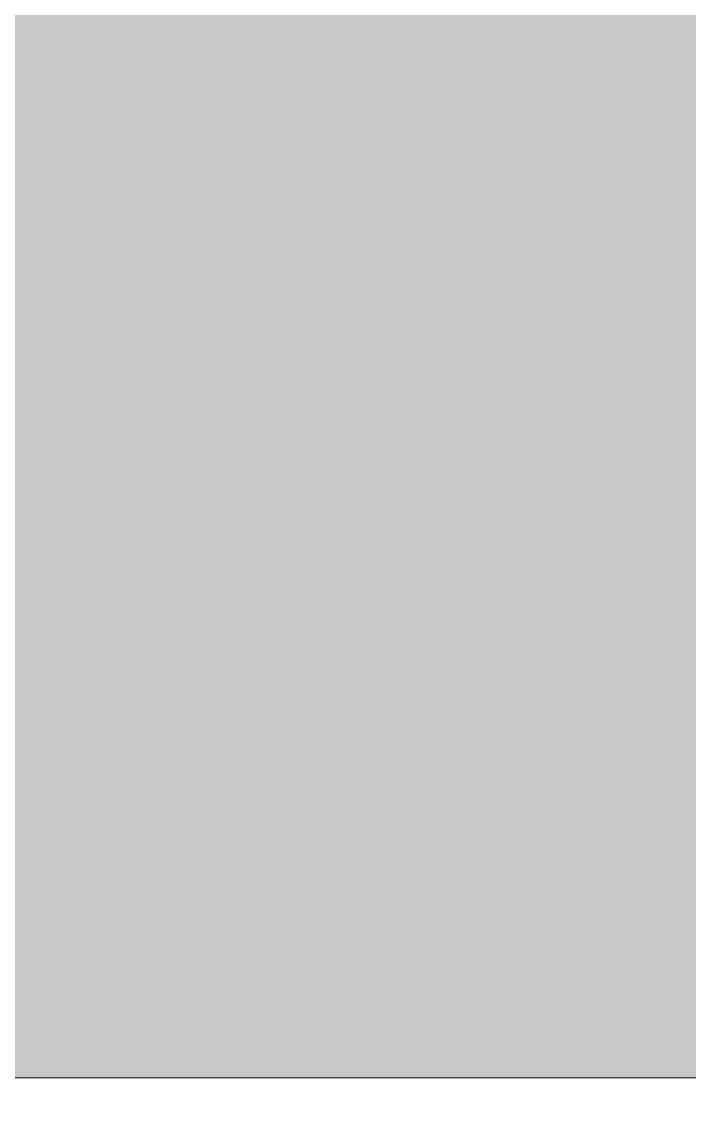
# Model space of a CAD drawing. Header units: millimetres. Extents: x -7229 to 200285, y -8553 to 29000.
# Drawn here: x 38390.9199 to 38390.9599, y 12124.9987 to 12125.0634 of the extents above; entities that cross this region are included whole.
import ezdxf

# ---------------------------------------------------------------- set-up
doc = ezdxf.new("R2010")
doc.units = ezdxf.units.MM
for name, color, linetype, lineweight, true_color in [('A-DOOR-1', 7, 'Continuous', 5, 0xaaaaaa), ('A-DOOR-FRAM-1', 7, 'Continuous', 5, 0xe2e2e2), ('A-DOOR-FRAM-2', 7, 'Continuous', 5, 0xaaaaaa)]:
    doc.layers.add(name, color=color, linetype=linetype, lineweight=lineweight, true_color=true_color)
doc.layers.add('I-WALL', color=7, linetype='Continuous', lineweight=5)

# ---------------------------------------------------------------- blocks, each defined once
blk = doc.blocks.new('110_Дверь_СКБ_2Ст - Д-2 1450x2100h_Лестничная клетка EIS60-31891763-1_2_2_птичка зашивка')
at = {"layer": 'A-DOOR-FRAM-1'}
blk.add_hatch(color=256, dxfattribs=at).paths.add_polyline_path([(-687.5, -11), (-672.5, -11), (-672.5, 30), (-687.5, 30)])
at = {"layer": 'A-DOOR-FRAM-2'}
blk.add_line((-687.5, 30), (-687.5, -11), dxfattribs=at)

msp = doc.modelspace()

# ---------------------------------------------------------------- hatches: boundary and pattern name
at = {"layer": 'I-WALL'}
h = msp.add_hatch(dxfattribs=at)
h.set_pattern_fill('FP_2', color=256, style=0, pattern_type=2)
h.set_pattern_definition([(45, (0, 0), (-285.123, 285.123), []), (45, (285.12, 0), (-285.123, 285.123), [504.031, -100.806, 16.764, -84.042])])
h.paths.add_polyline_path([(38390.999979, 11200.000005), (38390.999979, 12125.000005), (38269.999979, 12125.000005), (38269.999979, 11200.000005)])
h.paths.add_polyline_path([(38319.999979, 13525.000005), (38390.999979, 13525.000005), (38390.999979, 15199.999995), (38269.999979, 15199.999995), (38269.999979, 13525.000005)])

# ---------------------------------------------------------------- block references
at = {"layer": 'A-DOOR-1', "rotation": 89.99999999999991}
msp.add_blockref('110_Дверь_СКБ_2Ст - Д-2 1450x2100h_Лестничная клетка EIS60-31891763-1_2_2_птичка зашивка', (38379.999979, 12812.500005), dxfattribs=at)

doc.saveas('drawing.dxf')
